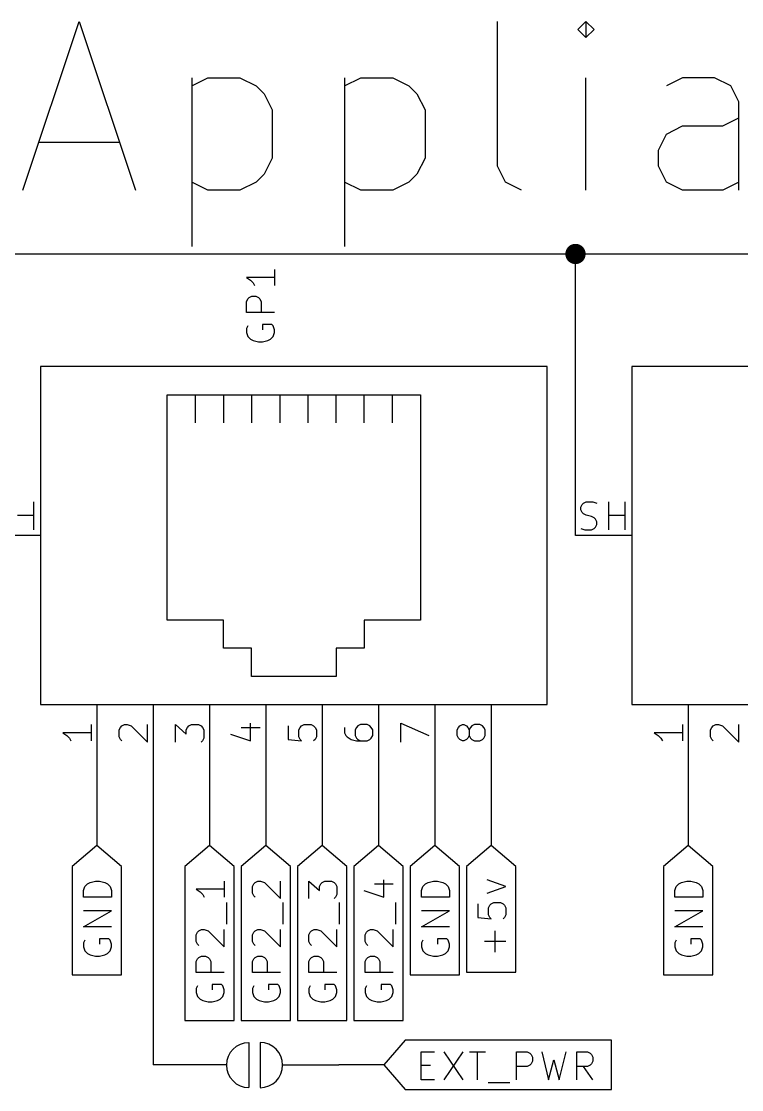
# Model space of a CAD drawing. Extents: x 0.4 to 16.1, y -11.3 to -0.4.
# Drawn here: x 8.316 to 9.595, y -8.034 to -6.137 of the extents above; entities that cross this region are included whole.
import ezdxf

# ---------------------------------------------------------------- set-up
doc = ezdxf.new("R2010")
doc.units = 0
doc.header["$MEASUREMENT"] = 0
for name, color, linetype in [('BLUE3', 171, 'CONTINUOUS'), ('CYAN2', 4, 'CONTINUOUS'), ('GREEN3', 91, 'CONTINUOUS'), ('LYELLOW', 51, 'CONTINUOUS'), ('RED2', 1, 'CONTINUOUS'), ('RED3', 11, 'CONTINUOUS')]:
    doc.layers.add(name, color=color, linetype=linetype)

msp = doc.modelspace()

# ---------------------------------------------------------------- linework, layer by layer
at = {"layer": 'BLUE3', "linetype": 'CONTINUOUS'}
for p, q in [((8.3186, -6.437), (8.4186, -6.137)), ((8.4186, -6.137), (8.5186, -6.437)), ((9.1614, -6.3941), (9.1614, -6.137)), ((9.3186, -6.137), (9.3043, -6.1513)), ((9.3329, -6.1513), (9.3186, -6.137)), ((9.3186, -6.137), (9.3186, -6.1656)), ((9.3043, -6.1513), (9.3186, -6.1656)), ((9.3186, -6.1656), (9.3329, -6.1513)), ((8.6186, -6.237), (8.6186, -6.537)), ((8.6186, -6.2513), (8.6471, -6.237)), ((8.6471, -6.237), (8.7043, -6.237)), ((8.7043, -6.237), (8.7329, -6.2513)), ((8.89, -6.237), (8.89, -6.537)), ((8.89, -6.2513), (8.9186, -6.237)), ((8.9186, -6.237), (8.9757, -6.237)), ((8.9757, -6.237), (9.0043, -6.2513)), ((9.3186, -6.437), (9.3186, -6.237)), ((9.49, -6.237), (9.4614, -6.2513)), ((9.5471, -6.237), (9.49, -6.237)), ((9.5757, -6.2513), (9.5471, -6.237)), ((8.7329, -6.2513), (8.7471, -6.2656)), ((9.0043, -6.2513), (9.0186, -6.2656)), ((9.59, -6.2798), (9.5757, -6.2513)), ((8.7471, -6.2656), (8.7614, -6.2941)), ((9.0186, -6.2656), (9.0329, -6.2941)), ((8.7614, -6.2941), (8.7614, -6.3798)), ((9.0329, -6.2941), (9.0329, -6.3798)), ((9.59, -6.437), (9.59, -6.2798)), ((9.5614, -6.3227), (9.59, -6.3084)), ((9.4614, -6.337), (9.49, -6.3227)), ((9.49, -6.3227), (9.5614, -6.3227)), ((8.3471, -6.3513), (8.49, -6.3513)), ((9.4471, -6.3656), (9.4614, -6.337)), ((9.4471, -6.3941), (9.4471, -6.3656)), ((8.7614, -6.3798), (8.7471, -6.4084)), ((9.0329, -6.3798), (9.0186, -6.4084)), ((8.7471, -6.4084), (8.7329, -6.4227)), ((9.0186, -6.4084), (9.0043, -6.4227)), ((9.1757, -6.4227), (9.1614, -6.3941)), ((9.4614, -6.4227), (9.4471, -6.3941)), ((8.6471, -6.437), (8.6186, -6.4227)), ((8.7329, -6.4227), (8.7043, -6.437)), ((8.9186, -6.437), (8.89, -6.4227)), ((9.0043, -6.4227), (8.9757, -6.437)), ((9.2043, -6.437), (9.1757, -6.4227)), ((9.49, -6.437), (9.4614, -6.4227)), ((9.59, -6.4227), (9.5614, -6.437)), ((8.7043, -6.437), (8.6471, -6.437)), ((8.9757, -6.437), (8.9186, -6.437)), ((9.5614, -6.437), (9.49, -6.437))]:
    msp.add_line(p, q, dxfattribs=at)
at = {"layer": 'CYAN2', "linetype": 'CONTINUOUS'}
for p, q in [((8.7658, -6.5775), (8.7658, -6.6061)), ((8.7658, -6.5918), (8.7158, -6.5918)), ((8.7158, -6.5918), (8.7229, -6.5966)), ((8.7229, -6.5966), (8.7277, -6.6013)), ((8.7277, -6.6013), (8.7301, -6.6061)), ((8.7158, -6.6347), (8.7182, -6.6299)), ((8.7158, -6.6537), (8.7158, -6.6347)), ((8.7182, -6.6299), (8.7206, -6.6275)), ((8.7206, -6.6275), (8.7253, -6.6251)), ((8.7253, -6.6251), (8.7325, -6.6251)), ((8.7325, -6.6251), (8.7372, -6.6275)), ((8.7372, -6.6275), (8.7396, -6.6299)), ((8.7396, -6.6299), (8.742, -6.6347)), ((8.742, -6.6347), (8.742, -6.6537)), ((8.7658, -6.6537), (8.7158, -6.6537)), ((8.761, -6.6751), (8.7444, -6.6751)), ((8.7444, -6.6751), (8.7444, -6.6847)), ((8.7634, -6.6775), (8.761, -6.6751)), ((8.7182, -6.6775), (8.7158, -6.6823)), ((8.7158, -6.6823), (8.7158, -6.6894)), ((8.7158, -6.6894), (8.7182, -6.6966)), ((8.7658, -6.6847), (8.7634, -6.6775)), ((8.7634, -6.6966), (8.7658, -6.6894)), ((8.7658, -6.6894), (8.7658, -6.6847)), ((8.7182, -6.6966), (8.7229, -6.7013)), ((8.7229, -6.7013), (8.7277, -6.7037)), ((8.7277, -6.7037), (8.7372, -6.7061)), ((8.7372, -6.7061), (8.7444, -6.7061)), ((8.7444, -6.7061), (8.7539, -6.7037)), ((8.7539, -6.7037), (8.7587, -6.7013)), ((8.7587, -6.7013), (8.7634, -6.6966))]:
    msp.add_line(p, q, dxfattribs=at)
at = {"layer": 'GREEN3', "linetype": 'CONTINUOUS'}
for p, q in [((8.25, -6.55), (9.3, -6.55)), ((9.3, -7.05), (9.3, -6.55)), ((9.3, -6.55), (10.35, -6.55)), ((8.45, -7.45), (8.45, -7.6)), ((8.55, -7.45), (8.55, -7.99)), ((8.65, -7.45), (8.65, -7.6)), ((8.75, -7.45), (8.75, -7.6)), ((8.85, -7.45), (8.85, -7.6)), ((8.95, -7.45), (8.95, -7.6)), ((9.05, -7.45), (9.05, -7.6)), ((9.15, -7.45), (9.15, -7.6)), ((9.5, -7.45), (9.5, -7.6)), ((8.58, -7.99), (8.55, -7.99)), ((8.96, -7.99), (8.88, -7.99))]:
    msp.add_line(p, q, dxfattribs=at)
at = {"layer": 'GREEN3', "const_width": 0.018}
msp.add_lwpolyline([(9.291, -6.55, 1), (9.309, -6.55, 1)], format="xyb", close=True, dxfattribs=at)
at = {"layer": 'LYELLOW', "linetype": 'CONTINUOUS'}
for p, q in [((9.25, -6.75), (8.35, -6.75)), ((8.35, -6.75), (8.35, -7.35)), ((9.25, -7.35), (9.25, -6.75)), ((10.3, -6.75), (9.4, -6.75)), ((9.4, -6.75), (9.4, -7.35)), ((8.35, -7.35), (9.25, -7.35)), ((9.4, -7.35), (10.3, -7.35))]:
    msp.add_line(p, q, dxfattribs=at)
at = {"layer": 'RED2', "linetype": 'CONTINUOUS'}
for p, q in [((9.25, -6.75), (8.35, -6.75)), ((8.35, -6.75), (8.35, -7.35)), ((9.25, -7.35), (9.25, -6.75)), ((10.3, -6.75), (9.4, -6.75)), ((9.4, -6.75), (9.4, -7.35)), ((8.575, -6.8), (9.025, -6.8)), ((8.575, -7.2), (8.575, -6.8)), ((8.625, -6.8), (8.625, -6.85)), ((8.675, -6.8), (8.675, -6.85)), ((8.725, -6.8), (8.725, -6.85)), ((8.775, -6.8), (8.775, -6.85)), ((8.825, -6.8), (8.825, -6.85)), ((8.875, -6.85), (8.875, -6.8)), ((8.925, -6.85), (8.925, -6.8)), ((8.975, -6.85), (8.975, -6.8)), ((9.025, -6.8), (9.025, -7.2)), ((8.35, -7.05), (8.25, -7.05)), ((9.4, -7.05), (9.3, -7.05)), ((8.675, -7.2), (8.575, -7.2)), ((8.675, -7.25), (8.675, -7.2)), ((9.025, -7.2), (8.925, -7.2)), ((8.925, -7.2), (8.925, -7.25)), ((8.725, -7.25), (8.675, -7.25)), ((8.725, -7.3), (8.725, -7.25)), ((8.925, -7.25), (8.875, -7.25)), ((8.875, -7.25), (8.875, -7.3)), ((8.875, -7.3), (8.725, -7.3)), ((8.35, -7.35), (9.25, -7.35)), ((8.45, -7.35), (8.45, -7.45)), ((8.55, -7.35), (8.55, -7.45)), ((8.65, -7.35), (8.65, -7.45)), ((8.75, -7.35), (8.75, -7.45)), ((8.85, -7.35), (8.85, -7.45)), ((8.95, -7.35), (8.95, -7.45)), ((9.05, -7.35), (9.05, -7.45)), ((9.15, -7.35), (9.15, -7.45)), ((9.4, -7.35), (10.3, -7.35)), ((9.5, -7.35), (9.5, -7.45)), ((8.45, -7.6), (8.4062, -7.6375)), ((8.4938, -7.6375), (8.45, -7.6)), ((8.65, -7.6), (8.6062, -7.6375)), ((8.6938, -7.6375), (8.65, -7.6)), ((8.75, -7.6), (8.7062, -7.6375)), ((8.7938, -7.6375), (8.75, -7.6)), ((8.85, -7.6), (8.8062, -7.6375)), ((8.8938, -7.6375), (8.85, -7.6)), ((8.95, -7.6), (8.9062, -7.6375)), ((8.9938, -7.6375), (8.95, -7.6)), ((9.05, -7.6), (9.0062, -7.6375)), ((9.0938, -7.6375), (9.05, -7.6)), ((9.15, -7.6), (9.1062, -7.6375)), ((9.1938, -7.6375), (9.15, -7.6)), ((9.5, -7.6), (9.4562, -7.6375)), ((9.5438, -7.6375), (9.5, -7.6)), ((8.4062, -7.6375), (8.4062, -7.8299)), ((8.4938, -7.8299), (8.4938, -7.6375)), ((8.6062, -7.6375), (8.6062, -7.9109)), ((8.6938, -7.9109), (8.6938, -7.6375)), ((8.7062, -7.6375), (8.7062, -7.9109)), ((8.7938, -7.9109), (8.7938, -7.6375)), ((8.8062, -7.6375), (8.8062, -7.9109)), ((8.8938, -7.9109), (8.8938, -7.6375)), ((8.9062, -7.6375), (8.9062, -7.9109)), ((8.9938, -7.9109), (8.9938, -7.6375)), ((9.0062, -7.6375), (9.0062, -7.8299)), ((9.0938, -7.8299), (9.0938, -7.6375)), ((9.1062, -7.6375), (9.1062, -7.8251)), ((9.1938, -7.8251), (9.1938, -7.6375)), ((9.4562, -7.6375), (9.4562, -7.8299)), ((9.5438, -7.8299), (9.5438, -7.6375)), ((8.9597, -7.6922), (8.9597, -7.6613)), ((9.1764, -7.6732), (9.143, -7.6613)), ((8.4264, -7.6803), (8.4288, -7.6732)), ((8.4264, -7.6922), (8.4264, -7.6803)), ((8.4288, -7.6732), (8.4335, -7.6684)), ((8.4335, -7.6684), (8.4383, -7.666)), ((8.4383, -7.666), (8.4478, -7.6636)), ((8.4478, -7.6636), (8.4549, -7.6636)), ((8.4549, -7.6636), (8.4645, -7.666)), ((8.4645, -7.666), (8.4692, -7.6684)), ((8.4692, -7.6684), (8.474, -7.6732)), ((8.474, -7.6732), (8.4764, -7.6803)), ((8.4764, -7.6803), (8.4764, -7.6922)), ((8.6764, -7.6779), (8.6264, -7.6779)), ((8.6264, -7.6779), (8.6335, -7.6827)), ((8.6764, -7.6636), (8.6764, -7.6922)), ((8.7264, -7.6732), (8.7288, -7.6684)), ((8.7264, -7.6851), (8.7264, -7.6732)), ((8.7288, -7.6684), (8.7311, -7.666)), ((8.7311, -7.666), (8.7359, -7.6636)), ((8.7359, -7.6636), (8.7407, -7.6636)), ((8.7407, -7.6636), (8.7478, -7.666)), ((8.7478, -7.666), (8.7764, -7.6946)), ((8.7764, -7.6946), (8.7764, -7.6636)), ((8.8264, -7.6946), (8.8264, -7.6636)), ((8.8264, -7.6636), (8.8454, -7.6803)), ((8.8454, -7.6732), (8.8478, -7.6684)), ((8.8454, -7.6803), (8.8454, -7.6732)), ((8.8478, -7.6684), (8.8502, -7.666)), ((8.8502, -7.666), (8.8549, -7.6636)), ((8.8549, -7.6636), (8.8669, -7.6636)), ((8.8669, -7.6636), (8.8716, -7.666)), ((8.8716, -7.666), (8.874, -7.6684)), ((8.874, -7.6684), (8.8764, -7.6732)), ((8.8764, -7.6732), (8.8764, -7.6874)), ((8.924, -7.6803), (8.9597, -7.6922)), ((8.943, -7.6684), (8.9764, -7.6684)), ((9.0264, -7.6803), (9.0288, -7.6732)), ((9.0264, -7.6922), (9.0264, -7.6803)), ((9.0288, -7.6732), (9.0335, -7.6684)), ((9.0335, -7.6684), (9.0383, -7.666)), ((9.0383, -7.666), (9.0478, -7.6636)), ((9.0478, -7.6636), (9.0549, -7.6636)), ((9.0549, -7.6636), (9.0645, -7.666)), ((9.0645, -7.666), (9.0692, -7.6684)), ((9.0692, -7.6684), (9.074, -7.6732)), ((9.074, -7.6732), (9.0764, -7.6803)), ((9.0764, -7.6803), (9.0764, -7.6922)), ((9.143, -7.6851), (9.1764, -7.6732)), ((9.4764, -7.6803), (9.4788, -7.6732)), ((9.4764, -7.6922), (9.4764, -7.6803)), ((9.4788, -7.6732), (9.4835, -7.6684)), ((9.4835, -7.6684), (9.4883, -7.666)), ((9.4883, -7.666), (9.4978, -7.6636)), ((9.4978, -7.6636), (9.5049, -7.6636)), ((9.5049, -7.6636), (9.5145, -7.666)), ((9.5145, -7.666), (9.5192, -7.6684)), ((9.5192, -7.6684), (9.524, -7.6732)), ((9.524, -7.6732), (9.5264, -7.6803)), ((9.5264, -7.6803), (9.5264, -7.6922)), ((8.4764, -7.6922), (8.4264, -7.6922)), ((8.6335, -7.6827), (8.6383, -7.6874)), ((8.6383, -7.6874), (8.6407, -7.6922)), ((8.7288, -7.6898), (8.7264, -7.6851)), ((8.7311, -7.6922), (8.7288, -7.6898)), ((8.874, -7.6922), (8.8716, -7.6946)), ((8.8764, -7.6874), (8.874, -7.6922)), ((9.0764, -7.6922), (9.0264, -7.6922)), ((9.5264, -7.6922), (9.4764, -7.6922)), ((8.4264, -7.7446), (8.4764, -7.716)), ((8.4764, -7.716), (8.4264, -7.716)), ((8.6811, -7.7398), (8.6811, -7.7017)), ((8.7811, -7.7398), (8.7811, -7.7017)), ((8.8811, -7.7398), (8.8811, -7.7017)), ((8.9811, -7.7398), (8.9811, -7.7017)), ((9.0264, -7.7446), (9.0764, -7.716)), ((9.0764, -7.716), (9.0264, -7.716)), ((9.1264, -7.7041), (9.1264, -7.7279)), ((9.1454, -7.7112), (9.1478, -7.7065)), ((9.1454, -7.7232), (9.1454, -7.7112)), ((9.1478, -7.7065), (9.1502, -7.7041)), ((9.1502, -7.7041), (9.1549, -7.7017)), ((9.1549, -7.7017), (9.1669, -7.7017)), ((9.1669, -7.7017), (9.1716, -7.7041)), ((9.1716, -7.7041), (9.174, -7.7065)), ((9.174, -7.7065), (9.1764, -7.7112)), ((9.1764, -7.7112), (9.1764, -7.7232)), ((9.4764, -7.7446), (9.5264, -7.716)), ((9.5264, -7.716), (9.4764, -7.716)), ((9.1264, -7.7279), (9.1502, -7.7303)), ((9.1478, -7.7279), (9.1454, -7.7232)), ((9.1502, -7.7303), (9.1478, -7.7279)), ((9.174, -7.7279), (9.1716, -7.7303)), ((9.1764, -7.7232), (9.174, -7.7279)), ((8.4764, -7.7446), (8.4264, -7.7446)), ((8.6264, -7.7589), (8.6288, -7.7541)), ((8.6288, -7.7541), (8.6311, -7.7517)), ((8.6311, -7.7517), (8.6359, -7.7493)), ((8.6359, -7.7493), (8.6407, -7.7493)), ((8.6407, -7.7493), (8.6478, -7.7517)), ((8.6478, -7.7517), (8.6764, -7.7803)), ((8.6764, -7.7803), (8.6764, -7.7493)), ((8.7264, -7.7589), (8.7288, -7.7541)), ((8.7288, -7.7541), (8.7311, -7.7517)), ((8.7311, -7.7517), (8.7359, -7.7493)), ((8.7359, -7.7493), (8.7407, -7.7493)), ((8.7407, -7.7493), (8.7478, -7.7517)), ((8.7478, -7.7517), (8.7764, -7.7803)), ((8.7764, -7.7803), (8.7764, -7.7493)), ((8.8264, -7.7589), (8.8288, -7.7541)), ((8.8288, -7.7541), (8.8311, -7.7517)), ((8.8311, -7.7517), (8.8359, -7.7493)), ((8.8359, -7.7493), (8.8407, -7.7493)), ((8.8407, -7.7493), (8.8478, -7.7517)), ((8.8478, -7.7517), (8.8764, -7.7803)), ((8.8764, -7.7803), (8.8764, -7.7493)), ((8.9264, -7.7589), (8.9288, -7.7541)), ((8.9288, -7.7541), (8.9311, -7.7517)), ((8.9311, -7.7517), (8.9359, -7.7493)), ((8.9359, -7.7493), (8.9407, -7.7493)), ((8.9407, -7.7493), (8.9478, -7.7517)), ((8.9478, -7.7517), (8.9764, -7.7803)), ((8.9764, -7.7803), (8.9764, -7.7493)), ((9.0764, -7.7446), (9.0264, -7.7446)), ((9.1573, -7.7898), (9.1573, -7.7517)), ((9.5264, -7.7446), (9.4764, -7.7446)), ((8.4288, -7.7684), (8.4264, -7.7732)), ((8.4264, -7.7732), (8.4264, -7.7803)), ((8.4716, -7.766), (8.4549, -7.766)), ((8.4549, -7.766), (8.4549, -7.7755)), ((8.474, -7.7684), (8.4716, -7.766)), ((8.4764, -7.7755), (8.474, -7.7684)), ((8.4764, -7.7803), (8.4764, -7.7755)), ((8.6264, -7.7708), (8.6264, -7.7589)), ((8.6288, -7.7755), (8.6264, -7.7708)), ((8.6311, -7.7779), (8.6288, -7.7755)), ((8.7264, -7.7708), (8.7264, -7.7589)), ((8.7288, -7.7755), (8.7264, -7.7708)), ((8.7311, -7.7779), (8.7288, -7.7755)), ((8.8264, -7.7708), (8.8264, -7.7589)), ((8.8288, -7.7755), (8.8264, -7.7708)), ((8.8311, -7.7779), (8.8288, -7.7755)), ((8.9264, -7.7708), (8.9264, -7.7589)), ((8.9288, -7.7755), (8.9264, -7.7708)), ((8.9311, -7.7779), (8.9288, -7.7755)), ((9.0288, -7.7684), (9.0264, -7.7732)), ((9.0264, -7.7732), (9.0264, -7.7803)), ((9.0716, -7.766), (9.0549, -7.766)), ((9.0549, -7.766), (9.0549, -7.7755)), ((9.074, -7.7684), (9.0716, -7.766)), ((9.0764, -7.7755), (9.074, -7.7684)), ((9.0764, -7.7803), (9.0764, -7.7755)), ((9.1764, -7.7708), (9.1383, -7.7708)), ((9.4788, -7.7684), (9.4764, -7.7732)), ((9.4764, -7.7732), (9.4764, -7.7803)), ((9.5216, -7.766), (9.5049, -7.766)), ((9.5049, -7.766), (9.5049, -7.7755)), ((9.524, -7.7684), (9.5216, -7.766)), ((9.5264, -7.7755), (9.524, -7.7684)), ((9.5264, -7.7803), (9.5264, -7.7755)), ((8.4264, -7.7803), (8.4288, -7.7874)), ((8.4288, -7.7874), (8.4335, -7.7922)), ((8.4335, -7.7922), (8.4383, -7.7946)), ((8.4383, -7.7946), (8.4478, -7.797)), ((8.4549, -7.797), (8.4645, -7.7946)), ((8.4645, -7.7946), (8.4692, -7.7922)), ((8.4692, -7.7922), (8.474, -7.7874)), ((8.474, -7.7874), (8.4764, -7.7803)), ((9.0264, -7.7803), (9.0288, -7.7874)), ((9.0288, -7.7874), (9.0335, -7.7922)), ((9.0335, -7.7922), (9.0383, -7.7946)), ((9.0383, -7.7946), (9.0478, -7.797)), ((9.0549, -7.797), (9.0645, -7.7946)), ((9.0645, -7.7946), (9.0692, -7.7922)), ((9.0692, -7.7922), (9.074, -7.7874)), ((9.074, -7.7874), (9.0764, -7.7803)), ((9.4764, -7.7803), (9.4788, -7.7874)), ((9.4788, -7.7874), (9.4835, -7.7922)), ((9.4835, -7.7922), (9.4883, -7.7946)), ((9.4883, -7.7946), (9.4978, -7.797)), ((9.5049, -7.797), (9.5145, -7.7946)), ((9.5145, -7.7946), (9.5192, -7.7922)), ((9.5192, -7.7922), (9.524, -7.7874)), ((9.524, -7.7874), (9.5264, -7.7803)), ((8.4478, -7.797), (8.4549, -7.797)), ((8.6264, -7.8065), (8.6288, -7.8017)), ((8.6264, -7.8255), (8.6264, -7.8065)), ((8.6288, -7.8017), (8.6311, -7.7993)), ((8.6311, -7.7993), (8.6359, -7.797)), ((8.6359, -7.797), (8.643, -7.797)), ((8.643, -7.797), (8.6478, -7.7993)), ((8.6478, -7.7993), (8.6502, -7.8017)), ((8.6502, -7.8017), (8.6526, -7.8065)), ((8.6526, -7.8065), (8.6526, -7.8255)), ((8.7264, -7.8065), (8.7288, -7.8017)), ((8.7264, -7.8255), (8.7264, -7.8065)), ((8.7288, -7.8017), (8.7311, -7.7993)), ((8.7311, -7.7993), (8.7359, -7.797)), ((8.7359, -7.797), (8.743, -7.797)), ((8.743, -7.797), (8.7478, -7.7993)), ((8.7478, -7.7993), (8.7502, -7.8017)), ((8.7502, -7.8017), (8.7526, -7.8065)), ((8.7526, -7.8065), (8.7526, -7.8255)), ((8.8264, -7.8065), (8.8288, -7.8017)), ((8.8264, -7.8255), (8.8264, -7.8065)), ((8.8288, -7.8017), (8.8311, -7.7993)), ((8.8311, -7.7993), (8.8359, -7.797)), ((8.8359, -7.797), (8.843, -7.797)), ((8.843, -7.797), (8.8478, -7.7993)), ((8.8478, -7.7993), (8.8502, -7.8017)), ((8.8502, -7.8017), (8.8526, -7.8065)), ((8.8526, -7.8065), (8.8526, -7.8255)), ((8.9264, -7.8065), (8.9288, -7.8017)), ((8.9264, -7.8255), (8.9264, -7.8065)), ((8.9288, -7.8017), (8.9311, -7.7993)), ((8.9311, -7.7993), (8.9359, -7.797)), ((8.9359, -7.797), (8.943, -7.797)), ((8.943, -7.797), (8.9478, -7.7993)), ((8.9478, -7.7993), (8.9502, -7.8017)), ((8.9502, -7.8017), (8.9526, -7.8065)), ((8.9526, -7.8065), (8.9526, -7.8255)), ((9.0478, -7.797), (9.0549, -7.797)), ((9.4978, -7.797), (9.5049, -7.797)), ((8.4062, -7.8299), (8.45, -7.8299)), ((8.45, -7.8299), (8.4938, -7.8299)), ((8.6764, -7.8255), (8.6264, -7.8255)), ((8.7764, -7.8255), (8.7264, -7.8255)), ((8.8764, -7.8255), (8.8264, -7.8255)), ((8.9764, -7.8255), (8.9264, -7.8255)), ((9.0062, -7.8299), (9.05, -7.8299)), ((9.05, -7.8299), (9.0938, -7.8299)), ((9.1062, -7.8251), (9.15, -7.8251)), ((9.15, -7.8251), (9.1938, -7.8251)), ((9.4562, -7.8299), (9.5, -7.8299)), ((9.5, -7.8299), (9.5438, -7.8299)), ((8.6288, -7.8493), (8.6264, -7.8541)), ((8.6716, -7.847), (8.6549, -7.847)), ((8.6549, -7.847), (8.6549, -7.8565)), ((8.674, -7.8493), (8.6716, -7.847)), ((8.6764, -7.8565), (8.674, -7.8493)), ((8.7288, -7.8493), (8.7264, -7.8541)), ((8.7716, -7.847), (8.7549, -7.847)), ((8.7549, -7.847), (8.7549, -7.8565)), ((8.774, -7.8493), (8.7716, -7.847)), ((8.7764, -7.8565), (8.774, -7.8493)), ((8.8288, -7.8493), (8.8264, -7.8541)), ((8.8716, -7.847), (8.8549, -7.847)), ((8.8549, -7.847), (8.8549, -7.8565)), ((8.874, -7.8493), (8.8716, -7.847)), ((8.8764, -7.8565), (8.874, -7.8493)), ((8.9288, -7.8493), (8.9264, -7.8541)), ((8.9716, -7.847), (8.9549, -7.847)), ((8.9549, -7.847), (8.9549, -7.8565)), ((8.974, -7.8493), (8.9716, -7.847)), ((8.9764, -7.8565), (8.974, -7.8493)), ((8.6264, -7.8541), (8.6264, -7.8612)), ((8.6264, -7.8612), (8.6288, -7.8684)), ((8.6288, -7.8684), (8.6335, -7.8732)), ((8.6692, -7.8732), (8.674, -7.8684)), ((8.674, -7.8684), (8.6764, -7.8612)), ((8.6764, -7.8612), (8.6764, -7.8565)), ((8.7264, -7.8541), (8.7264, -7.8612)), ((8.7264, -7.8612), (8.7288, -7.8684)), ((8.7288, -7.8684), (8.7335, -7.8732)), ((8.7692, -7.8732), (8.774, -7.8684)), ((8.774, -7.8684), (8.7764, -7.8612)), ((8.7764, -7.8612), (8.7764, -7.8565)), ((8.8264, -7.8541), (8.8264, -7.8612)), ((8.8264, -7.8612), (8.8288, -7.8684)), ((8.8288, -7.8684), (8.8335, -7.8732)), ((8.8692, -7.8732), (8.874, -7.8684)), ((8.874, -7.8684), (8.8764, -7.8612)), ((8.8764, -7.8612), (8.8764, -7.8565)), ((8.9264, -7.8541), (8.9264, -7.8612)), ((8.9264, -7.8612), (8.9288, -7.8684)), ((8.9288, -7.8684), (8.9335, -7.8732)), ((8.9692, -7.8732), (8.974, -7.8684)), ((8.974, -7.8684), (8.9764, -7.8612)), ((8.9764, -7.8612), (8.9764, -7.8565)), ((8.6335, -7.8732), (8.6383, -7.8755)), ((8.6383, -7.8755), (8.6478, -7.8779)), ((8.6478, -7.8779), (8.6549, -7.8779)), ((8.6549, -7.8779), (8.6645, -7.8755)), ((8.6645, -7.8755), (8.6692, -7.8732)), ((8.7335, -7.8732), (8.7383, -7.8755)), ((8.7383, -7.8755), (8.7478, -7.8779)), ((8.7478, -7.8779), (8.7549, -7.8779)), ((8.7549, -7.8779), (8.7645, -7.8755)), ((8.7645, -7.8755), (8.7692, -7.8732)), ((8.8335, -7.8732), (8.8383, -7.8755)), ((8.8383, -7.8755), (8.8478, -7.8779)), ((8.8478, -7.8779), (8.8549, -7.8779)), ((8.8549, -7.8779), (8.8645, -7.8755)), ((8.8645, -7.8755), (8.8692, -7.8732)), ((8.9335, -7.8732), (8.9383, -7.8755)), ((8.9383, -7.8755), (8.9478, -7.8779)), ((8.9478, -7.8779), (8.9549, -7.8779)), ((8.9549, -7.8779), (8.9645, -7.8755)), ((8.9645, -7.8755), (8.9692, -7.8732)), ((8.6062, -7.9109), (8.65, -7.9109)), ((8.65, -7.9109), (8.6938, -7.9109)), ((8.7062, -7.9109), (8.75, -7.9109)), ((8.75, -7.9109), (8.7938, -7.9109)), ((8.8062, -7.9109), (8.85, -7.9109)), ((8.85, -7.9109), (8.8938, -7.9109)), ((8.9062, -7.9109), (8.95, -7.9109)), ((8.95, -7.9109), (8.9938, -7.9109)), ((8.9975, -7.9462), (8.96, -7.99)), ((9.3637, -7.9462), (8.9975, -7.9462)), ((9.3637, -7.99), (9.3637, -7.9462)), ((8.72, -7.95), (8.72, -8.03)), ((8.74, -7.95), (8.74, -8.03)), ((9.026, -8.0164), (9.026, -7.9664)), ((9.026, -7.9664), (9.0498, -7.9664)), ((9.0665, -7.9664), (9.0998, -8.0164)), ((9.0998, -7.9664), (9.0665, -8.0164)), ((9.1117, -7.9664), (9.1403, -7.9664)), ((9.126, -8.0164), (9.126, -7.9664)), ((9.1951, -8.0164), (9.1951, -7.9664)), ((9.1951, -7.9664), (9.2141, -7.9664)), ((9.2141, -7.9664), (9.2189, -7.9688)), ((9.2403, -7.9664), (9.2522, -8.0164)), ((9.2712, -8.0164), (9.2832, -7.9664)), ((9.3022, -8.0164), (9.3022, -7.9664)), ((9.3022, -7.9664), (9.3212, -7.9664)), ((9.3212, -7.9664), (9.326, -7.9688)), ((9.2189, -7.9688), (9.2212, -7.9711)), ((9.2212, -7.9711), (9.2236, -7.9759)), ((9.2236, -7.983), (9.2212, -7.9878)), ((9.2236, -7.9759), (9.2236, -7.983)), ((9.2522, -8.0164), (9.2617, -7.9807)), ((9.2617, -7.9807), (9.2712, -8.0164)), ((9.326, -7.9688), (9.3284, -7.9711)), ((9.3284, -7.9711), (9.3308, -7.9759)), ((9.3308, -7.983), (9.3284, -7.9878)), ((9.3308, -7.9759), (9.3308, -7.983)), ((8.68, -7.99), (8.58, -7.99)), ((8.78, -7.99), (8.88, -7.99)), ((8.96, -7.99), (8.9975, -8.0338)), ((9.026, -7.9902), (9.0427, -7.9902)), ((9.2141, -7.9926), (9.1951, -7.9926)), ((9.2189, -7.9902), (9.2141, -7.9926)), ((9.2212, -7.9878), (9.2189, -7.9902)), ((9.3212, -7.9926), (9.3022, -7.9926)), ((9.3308, -8.0164), (9.3141, -7.9926)), ((9.326, -7.9902), (9.3212, -7.9926)), ((9.3284, -7.9878), (9.326, -7.9902)), ((9.3637, -8.0338), (9.3637, -7.99)), ((9.0498, -8.0164), (9.026, -8.0164)), ((9.1451, -8.0211), (9.1832, -8.0211)), ((8.9975, -8.0338), (9.3637, -8.0338))]:
    msp.add_line(p, q, dxfattribs=at)
at = {"layer": 'RED2'}
for centre, radius, start, end in [((8.7201, -7.9902), 0.0398, -269.8877, -90.1132), ((8.7201, -7.9902), 0.0398, -269.8877, -90.1132), ((8.7398, -7.9902), 0.0402, -89.6603, 89.663), ((8.7398, -7.9902), 0.0402, -89.6603, 89.663)]:
    msp.add_arc(centre, radius, start, end, dxfattribs=at)
at = {"layer": 'RED3', "linetype": 'CONTINUOUS'}
for p, q in [((8.3381, -7.0399), (8.3381, -6.9899)), ((9.3095, -6.9994), (9.3119, -6.9946)), ((9.3119, -6.9946), (9.3143, -6.9923)), ((9.3143, -6.9923), (9.319, -6.9899)), ((9.319, -6.9899), (9.3309, -6.9899)), ((9.3309, -6.9899), (9.3381, -6.9923)), ((9.3595, -7.0399), (9.3595, -6.9899)), ((9.3881, -7.0399), (9.3881, -6.9899)), ((8.3095, -7.0137), (8.3381, -7.0137)), ((9.3095, -7.0042), (9.3095, -6.9994)), ((9.3119, -7.0089), (9.3095, -7.0042)), ((9.3143, -7.0113), (9.3119, -7.0089)), ((9.319, -7.0137), (9.3143, -7.0113)), ((9.3286, -7.0161), (9.319, -7.0137)), ((9.3333, -7.0184), (9.3286, -7.0161)), ((9.3595, -7.0137), (9.3881, -7.0137)), ((9.3357, -7.0208), (9.3333, -7.0184)), ((9.3333, -7.0375), (9.3357, -7.0351)), ((9.3381, -7.0256), (9.3357, -7.0208)), ((9.3357, -7.0351), (9.3381, -7.0304)), ((9.3381, -7.0304), (9.3381, -7.0256)), ((9.3095, -7.0375), (9.3167, -7.0399)), ((9.3167, -7.0399), (9.3286, -7.0399)), ((9.3286, -7.0399), (9.3333, -7.0375)), ((8.4399, -7.3857), (8.4399, -7.4143)), ((8.4899, -7.3952), (8.4923, -7.3905)), ((8.4899, -7.4071), (8.4899, -7.3952)), ((8.4923, -7.3905), (8.4946, -7.3881)), ((8.4946, -7.3881), (8.4994, -7.3857)), ((8.4994, -7.3857), (8.5042, -7.3857)), ((8.5042, -7.3857), (8.5113, -7.3881)), ((8.5113, -7.3881), (8.5399, -7.4167)), ((8.5399, -7.4167), (8.5399, -7.3857)), ((8.5899, -7.4167), (8.5899, -7.3857)), ((8.5899, -7.3857), (8.6089, -7.4024)), ((8.6089, -7.3952), (8.6113, -7.3905)), ((8.6089, -7.4024), (8.6089, -7.3952)), ((8.6113, -7.3905), (8.6137, -7.3881)), ((8.6137, -7.3881), (8.6184, -7.3857)), ((8.6184, -7.3857), (8.6304, -7.3857)), ((8.6304, -7.3857), (8.6351, -7.3881)), ((8.6351, -7.3881), (8.6375, -7.3905)), ((8.6375, -7.3905), (8.6399, -7.3952)), ((8.6399, -7.3952), (8.6399, -7.4095)), ((8.7065, -7.3905), (8.7399, -7.3905)), ((8.7232, -7.4143), (8.7232, -7.3833)), ((8.7899, -7.3881), (8.7899, -7.4119)), ((8.8089, -7.3952), (8.8113, -7.3905)), ((8.8089, -7.4071), (8.8089, -7.3952)), ((8.8113, -7.3905), (8.8137, -7.3881)), ((8.8137, -7.3881), (8.8184, -7.3857)), ((8.8184, -7.3857), (8.8304, -7.3857)), ((8.8304, -7.3857), (8.8351, -7.3881)), ((8.8351, -7.3881), (8.8375, -7.3905)), ((8.8375, -7.3905), (8.8399, -7.3952)), ((8.8399, -7.3952), (8.8399, -7.4071)), ((8.8899, -7.3905), (8.8899, -7.4)), ((8.9113, -7.3905), (8.9089, -7.3952)), ((8.9089, -7.3952), (8.9089, -7.4048)), ((8.9137, -7.3881), (8.9113, -7.3905)), ((8.9184, -7.3857), (8.9137, -7.3881)), ((8.9304, -7.3857), (8.9184, -7.3857)), ((8.9351, -7.3881), (8.9304, -7.3857)), ((8.9375, -7.3905), (8.9351, -7.3881)), ((8.9399, -7.3952), (8.9375, -7.3905)), ((8.9399, -7.4048), (8.9399, -7.3952)), ((8.9899, -7.4167), (8.9899, -7.3833)), ((8.9899, -7.3833), (9.0399, -7.4048)), ((9.0899, -7.3952), (9.0923, -7.3905)), ((9.0899, -7.4048), (9.0899, -7.3952)), ((9.0923, -7.3905), (9.0946, -7.3881)), ((9.0946, -7.3881), (9.0994, -7.3857)), ((9.0994, -7.3857), (9.1018, -7.3857)), ((9.1018, -7.3857), (9.1065, -7.3881)), ((9.1065, -7.3881), (9.1089, -7.3905)), ((9.1089, -7.3905), (9.1113, -7.3952)), ((9.1137, -7.3905), (9.1113, -7.3952)), ((9.1113, -7.3952), (9.1113, -7.4048)), ((9.1161, -7.3881), (9.1137, -7.3905)), ((9.1208, -7.3857), (9.1161, -7.3881)), ((9.1304, -7.3857), (9.1208, -7.3857)), ((9.1351, -7.3881), (9.1304, -7.3857)), ((9.1375, -7.3905), (9.1351, -7.3881)), ((9.1399, -7.3952), (9.1375, -7.3905)), ((9.1399, -7.4048), (9.1399, -7.3952)), ((9.4899, -7.3857), (9.4899, -7.4143)), ((9.5399, -7.3952), (9.5423, -7.3905)), ((9.5399, -7.4071), (9.5399, -7.3952)), ((9.5423, -7.3905), (9.5446, -7.3881)), ((9.5446, -7.3881), (9.5494, -7.3857)), ((9.5494, -7.3857), (9.5542, -7.3857)), ((9.5542, -7.3857), (9.5613, -7.3881)), ((9.5613, -7.3881), (9.5899, -7.4167)), ((9.5899, -7.4167), (9.5899, -7.3857)), ((8.4399, -7.4), (8.3899, -7.4)), ((8.3899, -7.4), (8.397, -7.4048)), ((8.397, -7.4048), (8.4018, -7.4095)), ((8.4018, -7.4095), (8.4042, -7.4143)), ((8.4923, -7.4119), (8.4899, -7.4071)), ((8.4946, -7.4143), (8.4923, -7.4119)), ((8.6375, -7.4143), (8.6351, -7.4167)), ((8.6399, -7.4095), (8.6375, -7.4143)), ((8.6875, -7.4024), (8.7232, -7.4143)), ((8.7899, -7.4119), (8.8137, -7.4143)), ((8.8113, -7.4119), (8.8089, -7.4071)), ((8.8137, -7.4143), (8.8113, -7.4119)), ((8.8375, -7.4119), (8.8351, -7.4143)), ((8.8399, -7.4071), (8.8375, -7.4119)), ((8.8899, -7.4), (8.8923, -7.4048)), ((8.8923, -7.4048), (8.8946, -7.4071)), ((8.8946, -7.4071), (8.9018, -7.4119)), ((8.9018, -7.4119), (8.9113, -7.4143)), ((8.9089, -7.4048), (8.9113, -7.4095)), ((8.9113, -7.4095), (8.9137, -7.4119)), ((8.9113, -7.4143), (8.9304, -7.4143)), ((8.9137, -7.4119), (8.9184, -7.4143)), ((8.9304, -7.4143), (8.9351, -7.4119)), ((8.9351, -7.4119), (8.9375, -7.4095)), ((8.9375, -7.4095), (8.9399, -7.4048)), ((9.0923, -7.4095), (9.0899, -7.4048)), ((9.0946, -7.4119), (9.0923, -7.4095)), ((9.0994, -7.4143), (9.0946, -7.4119)), ((9.1018, -7.4143), (9.0994, -7.4143)), ((9.1065, -7.4119), (9.1018, -7.4143)), ((9.1089, -7.4095), (9.1065, -7.4119)), ((9.1113, -7.4048), (9.1089, -7.4095)), ((9.1113, -7.4048), (9.1137, -7.4095)), ((9.1137, -7.4095), (9.1161, -7.4119)), ((9.1161, -7.4119), (9.1208, -7.4143)), ((9.1208, -7.4143), (9.1304, -7.4143)), ((9.1304, -7.4143), (9.1351, -7.4119)), ((9.1351, -7.4119), (9.1375, -7.4095)), ((9.1375, -7.4095), (9.1399, -7.4048)), ((9.4899, -7.4), (9.4399, -7.4)), ((9.4399, -7.4), (9.447, -7.4048)), ((9.447, -7.4048), (9.4518, -7.4095)), ((9.4518, -7.4095), (9.4542, -7.4143)), ((9.5423, -7.4119), (9.5399, -7.4071)), ((9.5446, -7.4143), (9.5423, -7.4119))]:
    msp.add_line(p, q, dxfattribs=at)

doc.saveas('drawing.dxf')
